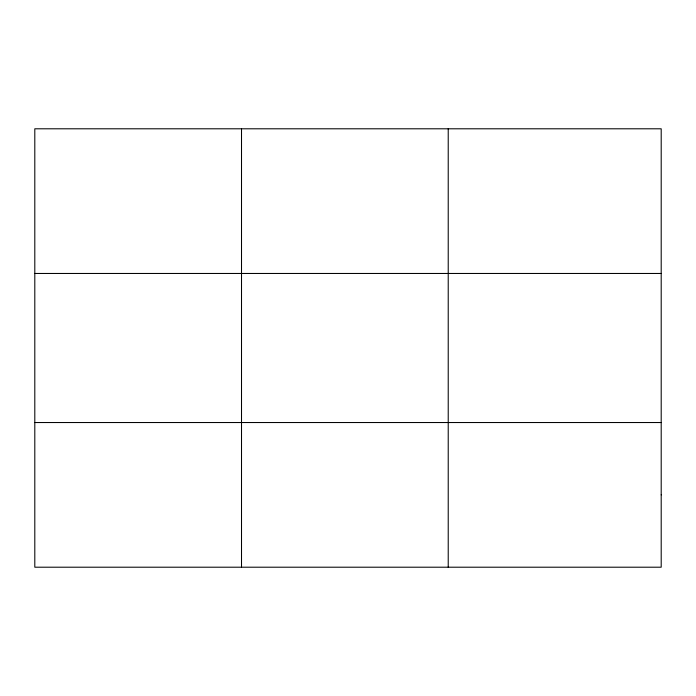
<?xml version="1.0" encoding="UTF-8"?>
<svg xmlns="http://www.w3.org/2000/svg" width="696" height="696" viewBox="0 0 696 696"><rect width="100%" height="100%" fill="white"/><g stroke="black" fill="none" stroke-linecap="round" stroke-linejoin="round"><path stroke-width="1.04" d="M241.512 128.795L241.512 567.205M448.224 128.795L448.224 567.205M34.8 273.467L661.2 273.467M34.8 422.533L661.2 422.533M661.2 494.865L661.2 567.205L34.8 567.205L34.8 128.795L661.2 128.795L661.2 494.865"/></g></svg>
